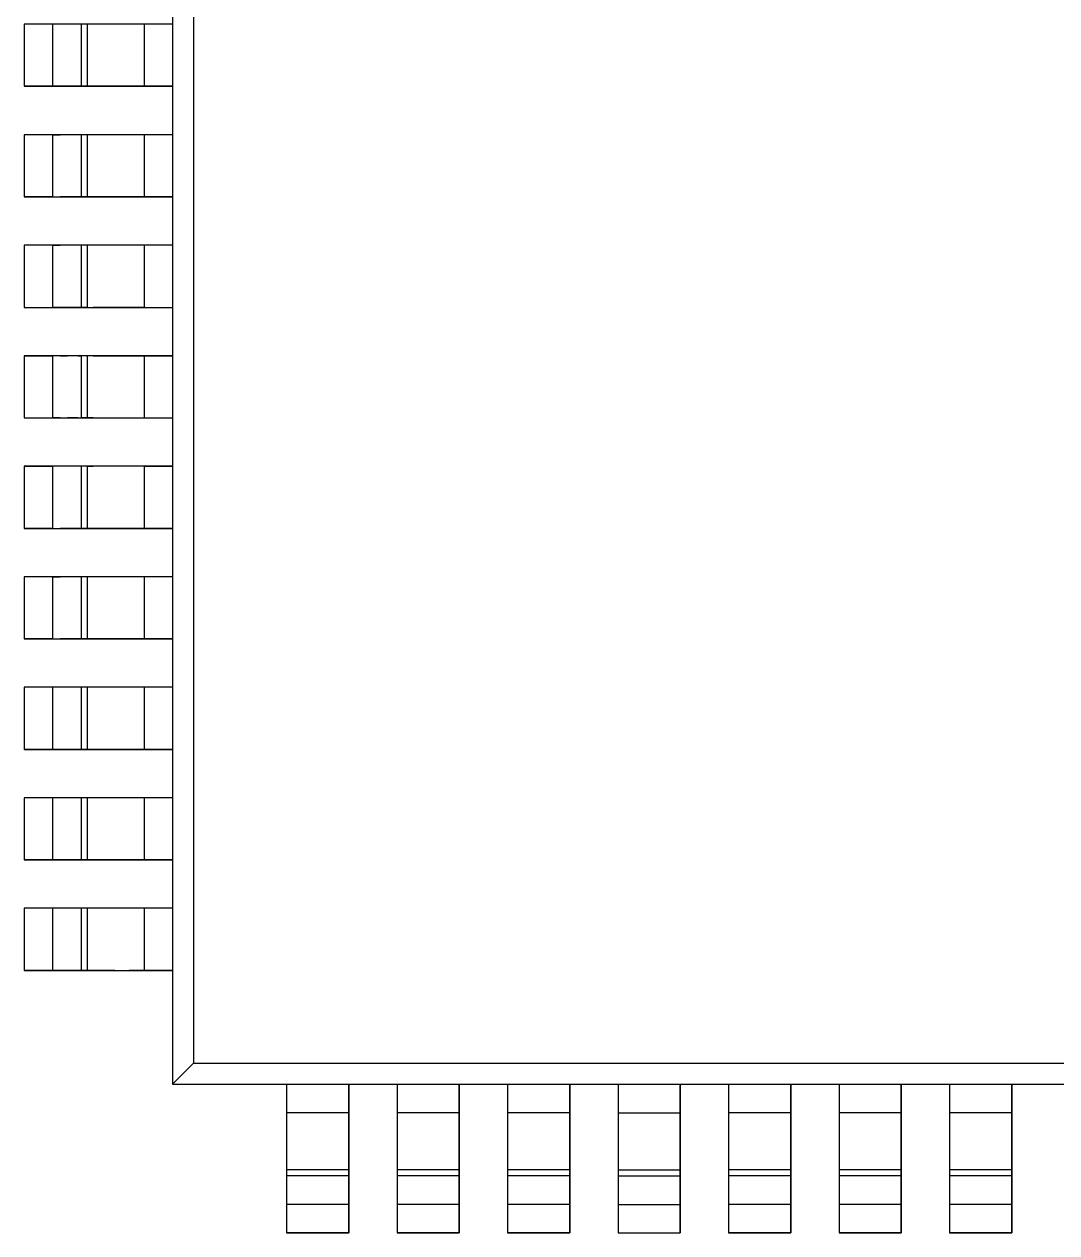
# Model space of a CAD drawing. Header units: inches. Extents: x 0 to 841, y -594 to 0.
# Drawn here: x 409.4 to 424.35, y -292.1 to -274.6 of the extents above; entities that cross this region are included whole.
import ezdxf

# ---------------------------------------------------------------- set-up
doc = ezdxf.new("R2010")
doc.units = ezdxf.units.IN
doc.header["$MEASUREMENT"] = 0

msp = doc.modelspace()

# ---------------------------------------------------------------- linework, layer by layer
at = {"color": 7, "true_color": 0xffffff}
for p, q in [((411.546, -269.754), (411.546, -289.954)), ((411.85, -270.058), (411.85, -289.65)), ((409.396, -274.604), (409.396, -275.504)), ((409.808, -274.604), (409.396, -274.604)), ((409.396, -274.604), (409.396, -275.504)), ((409.918, -274.604), (409.808, -274.604)), ((409.808, -274.604), (409.808, -275.504)), ((410.022, -274.604), (409.918, -274.604)), ((410.11, -274.604), (410.022, -274.604)), ((410.178, -274.604), (410.11, -274.604)), ((410.22, -274.604), (410.178, -274.604)), ((410.31, -274.604), (410.22, -274.604)), ((410.22, -274.604), (410.22, -275.504)), ((410.396, -274.604), (410.31, -274.604)), ((410.31, -274.604), (410.31, -275.504)), ((410.53, -274.604), (410.396, -274.604)), ((410.708, -274.604), (410.53, -274.604)), ((410.914, -274.604), (410.708, -274.604)), ((411.134, -274.604), (410.914, -274.604)), ((411.546, -274.604), (411.134, -274.604)), ((411.134, -274.604), (411.134, -275.504)), ((409.396, -275.504), (411.546, -275.504)), ((409.808, -275.504), (409.396, -275.504)), ((409.918, -275.504), (409.808, -275.504)), ((410.022, -275.504), (409.918, -275.504)), ((410.11, -275.504), (410.022, -275.504)), ((410.178, -275.504), (410.11, -275.504)), ((410.22, -275.504), (410.178, -275.504)), ((410.31, -275.504), (410.22, -275.504)), ((410.396, -275.504), (410.31, -275.504)), ((410.53, -275.504), (410.396, -275.504)), ((410.708, -275.504), (410.53, -275.504)), ((410.914, -275.504), (410.708, -275.504)), ((411.134, -275.504), (410.914, -275.504)), ((411.546, -275.504), (411.134, -275.504)), ((411.546, -275.504), (411.546, -276.204)), ((411.546, -276.204), (409.396, -276.204)), ((409.396, -276.204), (409.396, -277.104)), ((409.808, -276.204), (409.396, -276.204)), ((409.396, -276.204), (409.396, -277.104)), ((409.808, -276.204), (409.918, -276.204)), ((409.808, -276.204), (409.808, -277.104)), ((410.022, -276.204), (409.918, -276.204)), ((410.11, -276.204), (410.022, -276.204)), ((410.178, -276.204), (410.11, -276.204)), ((410.22, -276.204), (410.178, -276.204)), ((410.31, -276.204), (410.22, -276.204)), ((410.22, -276.204), (410.22, -277.104)), ((410.396, -276.204), (410.31, -276.204)), ((410.31, -276.204), (410.31, -277.104)), ((410.53, -276.204), (410.396, -276.204)), ((410.708, -276.204), (410.53, -276.204)), ((410.914, -276.204), (410.708, -276.204)), ((411.134, -276.204), (410.914, -276.204)), ((411.546, -276.204), (411.134, -276.204)), ((411.134, -276.204), (411.134, -277.104)), ((409.396, -277.104), (411.546, -277.104)), ((409.808, -277.104), (409.396, -277.104)), ((409.808, -277.104), (409.918, -277.104)), ((410.022, -277.104), (409.918, -277.104)), ((410.11, -277.104), (410.022, -277.104)), ((410.178, -277.104), (410.11, -277.104)), ((410.22, -277.104), (410.178, -277.104)), ((410.31, -277.104), (410.22, -277.104)), ((410.396, -277.104), (410.31, -277.104)), ((410.53, -277.104), (410.396, -277.104)), ((410.708, -277.104), (410.53, -277.104)), ((410.914, -277.104), (410.708, -277.104)), ((411.134, -277.104), (410.914, -277.104)), ((411.546, -277.104), (411.134, -277.104)), ((411.546, -277.104), (411.546, -277.804)), ((411.546, -277.804), (409.396, -277.804)), ((409.396, -277.804), (409.396, -278.704)), ((409.808, -277.804), (409.396, -277.804)), ((409.396, -277.804), (409.396, -278.704)), ((409.808, -277.804), (409.918, -277.804)), ((409.808, -277.804), (409.808, -278.704)), ((410.022, -277.804), (409.918, -277.804)), ((410.11, -277.804), (410.022, -277.804)), ((410.178, -277.804), (410.11, -277.804)), ((410.22, -277.804), (410.178, -277.804)), ((410.31, -277.804), (410.22, -277.804)), ((410.22, -277.804), (410.22, -278.704)), ((410.396, -277.804), (410.31, -277.804)), ((410.31, -277.804), (410.31, -278.704)), ((410.53, -277.804), (410.396, -277.804)), ((410.708, -277.804), (410.53, -277.804)), ((410.914, -277.804), (410.708, -277.804)), ((411.134, -277.804), (410.914, -277.804)), ((411.546, -277.804), (411.134, -277.804)), ((411.134, -277.804), (411.134, -278.704)), ((409.396, -278.704), (411.546, -278.704)), ((409.396, -278.704), (409.808, -278.704)), ((409.918, -278.704), (409.808, -278.704)), ((410.022, -278.704), (409.918, -278.704)), ((410.11, -278.704), (410.022, -278.704)), ((410.178, -278.704), (410.11, -278.704)), ((410.22, -278.704), (410.178, -278.704)), ((410.31, -278.704), (410.22, -278.704)), ((410.31, -278.704), (410.396, -278.704)), ((410.53, -278.704), (410.396, -278.704)), ((410.708, -278.704), (410.53, -278.704)), ((410.914, -278.704), (410.708, -278.704)), ((411.134, -278.704), (410.914, -278.704)), ((411.134, -278.704), (411.546, -278.704)), ((411.546, -278.704), (411.546, -279.404)), ((411.546, -279.404), (409.396, -279.404)), ((409.396, -279.404), (409.396, -280.304)), ((409.396, -279.404), (409.808, -279.404)), ((409.396, -279.404), (409.396, -280.304)), ((409.918, -279.404), (409.808, -279.404)), ((409.808, -279.404), (409.808, -280.304)), ((409.918, -279.404), (410.022, -279.404)), ((410.11, -279.404), (410.022, -279.404)), ((410.178, -279.404), (410.11, -279.404)), ((410.178, -279.404), (410.22, -279.404)), ((410.31, -279.404), (410.22, -279.404)), ((410.22, -279.404), (410.22, -280.304)), ((410.396, -279.404), (410.31, -279.404)), ((410.31, -279.404), (410.31, -280.304)), ((410.396, -279.404), (410.53, -279.404)), ((410.53, -279.404), (410.708, -279.404)), ((410.708, -279.404), (410.914, -279.404)), ((410.914, -279.404), (411.134, -279.404)), ((411.134, -279.404), (411.546, -279.404)), ((411.134, -279.404), (411.134, -280.304)), ((409.396, -280.304), (411.546, -280.304)), ((409.396, -280.304), (409.808, -280.304)), ((409.918, -280.304), (409.808, -280.304)), ((409.918, -280.304), (410.022, -280.304)), ((410.11, -280.304), (410.022, -280.304)), ((410.178, -280.304), (410.11, -280.304)), ((410.178, -280.304), (410.22, -280.304)), ((410.31, -280.304), (410.22, -280.304)), ((410.396, -280.304), (410.31, -280.304)), ((410.396, -280.304), (410.53, -280.304)), ((410.53, -280.304), (410.708, -280.304)), ((410.708, -280.304), (410.914, -280.304)), ((410.914, -280.304), (411.134, -280.304)), ((411.134, -280.304), (411.546, -280.304)), ((411.546, -280.304), (411.546, -281.004)), ((411.546, -281.004), (409.396, -281.004)), ((409.396, -281.004), (409.396, -281.904)), ((409.396, -281.004), (409.808, -281.004)), ((409.396, -281.004), (409.396, -281.904)), ((409.918, -281.004), (409.808, -281.004)), ((409.808, -281.004), (409.808, -281.904)), ((410.022, -281.004), (409.918, -281.004)), ((410.11, -281.004), (410.022, -281.004)), ((410.178, -281.004), (410.11, -281.004)), ((410.22, -281.004), (410.178, -281.004)), ((410.31, -281.004), (410.22, -281.004)), ((410.22, -281.004), (410.22, -281.904)), ((410.31, -281.004), (410.396, -281.004)), ((410.31, -281.004), (410.31, -281.904)), ((410.53, -281.004), (410.396, -281.004)), ((410.708, -281.004), (410.53, -281.004)), ((410.914, -281.004), (410.708, -281.004)), ((411.134, -281.004), (410.914, -281.004)), ((411.134, -281.004), (411.546, -281.004)), ((411.134, -281.004), (411.134, -281.904)), ((409.396, -281.904), (411.546, -281.904)), ((409.808, -281.904), (409.396, -281.904)), ((409.808, -281.904), (409.918, -281.904)), ((410.022, -281.904), (409.918, -281.904)), ((410.11, -281.904), (410.022, -281.904)), ((410.178, -281.904), (410.11, -281.904)), ((410.22, -281.904), (410.178, -281.904)), ((410.31, -281.904), (410.22, -281.904)), ((410.396, -281.904), (410.31, -281.904)), ((410.53, -281.904), (410.396, -281.904)), ((410.708, -281.904), (410.53, -281.904)), ((410.914, -281.904), (410.708, -281.904)), ((411.134, -281.904), (410.914, -281.904)), ((411.546, -281.904), (411.134, -281.904)), ((411.546, -281.904), (411.546, -282.604)), ((411.546, -282.604), (409.396, -282.604)), ((409.396, -282.604), (409.396, -283.504)), ((409.808, -282.604), (409.396, -282.604)), ((409.396, -282.604), (409.396, -283.504)), ((409.808, -282.604), (409.918, -282.604)), ((409.808, -282.604), (409.808, -283.504)), ((410.022, -282.604), (409.918, -282.604)), ((410.11, -282.604), (410.022, -282.604)), ((410.178, -282.604), (410.11, -282.604)), ((410.22, -282.604), (410.178, -282.604)), ((410.31, -282.604), (410.22, -282.604)), ((410.22, -282.604), (410.22, -283.504)), ((410.396, -282.604), (410.31, -282.604)), ((410.31, -282.604), (410.31, -283.504)), ((410.53, -282.604), (410.396, -282.604)), ((410.708, -282.604), (410.53, -282.604)), ((410.914, -282.604), (410.708, -282.604)), ((411.134, -282.604), (410.914, -282.604)), ((411.546, -282.604), (411.134, -282.604)), ((411.134, -282.604), (411.134, -283.504)), ((409.396, -283.504), (411.546, -283.504)), ((409.808, -283.504), (409.396, -283.504)), ((409.808, -283.504), (409.918, -283.504)), ((410.022, -283.504), (409.918, -283.504)), ((410.11, -283.504), (410.022, -283.504)), ((410.178, -283.504), (410.11, -283.504)), ((410.22, -283.504), (410.178, -283.504)), ((410.31, -283.504), (410.22, -283.504)), ((410.396, -283.504), (410.31, -283.504)), ((410.53, -283.504), (410.396, -283.504)), ((410.708, -283.504), (410.53, -283.504)), ((410.914, -283.504), (410.708, -283.504)), ((411.134, -283.504), (410.914, -283.504)), ((411.546, -283.504), (411.134, -283.504)), ((411.546, -283.504), (411.546, -284.204)), ((411.546, -284.204), (409.396, -284.204)), ((409.396, -284.204), (409.396, -285.104)), ((409.808, -284.204), (409.396, -284.204)), ((409.396, -284.204), (409.396, -285.104)), ((409.918, -284.204), (409.808, -284.204)), ((409.808, -284.204), (409.808, -285.104)), ((410.022, -284.204), (409.918, -284.204)), ((410.11, -284.204), (410.022, -284.204)), ((410.178, -284.204), (410.11, -284.204)), ((410.22, -284.204), (410.178, -284.204)), ((410.31, -284.204), (410.22, -284.204)), ((410.22, -284.204), (410.22, -285.104)), ((410.396, -284.204), (410.31, -284.204)), ((410.31, -284.204), (410.31, -285.104)), ((410.53, -284.204), (410.396, -284.204)), ((410.708, -284.204), (410.53, -284.204)), ((410.914, -284.204), (410.708, -284.204)), ((411.134, -284.204), (410.914, -284.204)), ((411.546, -284.204), (411.134, -284.204)), ((411.134, -284.204), (411.134, -285.104)), ((409.396, -285.104), (411.546, -285.104)), ((409.808, -285.104), (409.396, -285.104)), ((409.918, -285.104), (409.808, -285.104)), ((410.022, -285.104), (409.918, -285.104)), ((410.11, -285.104), (410.022, -285.104)), ((410.178, -285.104), (410.11, -285.104)), ((410.22, -285.104), (410.178, -285.104)), ((410.31, -285.104), (410.22, -285.104)), ((410.396, -285.104), (410.31, -285.104)), ((410.53, -285.104), (410.396, -285.104)), ((410.708, -285.104), (410.53, -285.104)), ((410.914, -285.104), (410.708, -285.104)), ((411.134, -285.104), (410.914, -285.104)), ((411.546, -285.104), (411.134, -285.104)), ((411.546, -285.104), (411.546, -285.804)), ((411.546, -285.804), (409.396, -285.804)), ((409.396, -285.804), (409.396, -286.704)), ((409.808, -285.804), (409.396, -285.804)), ((409.396, -285.804), (409.396, -286.704)), ((409.918, -285.804), (409.808, -285.804)), ((409.808, -285.804), (409.808, -286.704)), ((410.022, -285.804), (409.918, -285.804)), ((410.11, -285.804), (410.022, -285.804)), ((410.178, -285.804), (410.11, -285.804)), ((410.22, -285.804), (410.178, -285.804)), ((410.31, -285.804), (410.22, -285.804)), ((410.22, -285.804), (410.22, -286.704)), ((410.396, -285.804), (410.31, -285.804)), ((410.31, -285.804), (410.31, -286.704)), ((410.53, -285.804), (410.396, -285.804)), ((410.708, -285.804), (410.53, -285.804)), ((410.914, -285.804), (410.708, -285.804)), ((411.134, -285.804), (410.914, -285.804)), ((411.546, -285.804), (411.134, -285.804)), ((411.134, -285.804), (411.134, -286.704)), ((409.396, -286.704), (411.546, -286.704)), ((409.808, -286.704), (409.396, -286.704)), ((409.918, -286.704), (409.808, -286.704)), ((410.022, -286.704), (409.918, -286.704)), ((410.11, -286.704), (410.022, -286.704)), ((410.178, -286.704), (410.11, -286.704)), ((410.22, -286.704), (410.178, -286.704)), ((410.31, -286.704), (410.22, -286.704)), ((410.396, -286.704), (410.31, -286.704)), ((410.53, -286.704), (410.396, -286.704)), ((410.708, -286.704), (410.53, -286.704)), ((410.914, -286.704), (410.708, -286.704)), ((411.134, -286.704), (410.914, -286.704)), ((411.546, -286.704), (411.134, -286.704)), ((411.546, -286.704), (411.546, -287.404)), ((411.546, -287.404), (409.396, -287.404)), ((409.396, -287.404), (409.396, -288.304)), ((409.808, -287.404), (409.396, -287.404)), ((409.396, -287.404), (409.396, -288.304)), ((409.918, -287.404), (409.808, -287.404)), ((409.808, -287.404), (409.808, -288.304)), ((410.022, -287.404), (409.918, -287.404)), ((410.11, -287.404), (410.022, -287.404)), ((410.178, -287.404), (410.11, -287.404)), ((410.22, -287.404), (410.178, -287.404)), ((410.31, -287.404), (410.22, -287.404)), ((410.22, -287.404), (410.22, -288.304)), ((410.396, -287.404), (410.31, -287.404)), ((410.31, -287.404), (410.31, -288.304)), ((410.53, -287.404), (410.396, -287.404)), ((410.708, -287.404), (410.53, -287.404)), ((410.914, -287.404), (410.708, -287.404)), ((411.134, -287.404), (410.914, -287.404)), ((411.546, -287.404), (411.134, -287.404)), ((411.134, -287.404), (411.134, -288.304)), ((409.396, -288.304), (411.546, -288.304)), ((409.808, -288.304), (409.396, -288.304)), ((409.918, -288.304), (409.808, -288.304)), ((410.022, -288.304), (409.918, -288.304)), ((410.11, -288.304), (410.022, -288.304)), ((410.178, -288.304), (410.11, -288.304)), ((410.22, -288.304), (410.178, -288.304)), ((410.31, -288.304), (410.22, -288.304)), ((410.396, -288.304), (410.31, -288.304)), ((410.53, -288.304), (410.396, -288.304)), ((410.708, -288.304), (410.53, -288.304)), ((410.708, -288.304), (410.914, -288.304)), ((411.134, -288.304), (410.914, -288.304)), ((411.546, -288.304), (411.134, -288.304)), ((411.546, -288.304), (411.546, -289.954)), ((411.85, -289.65), (411.546, -289.954)), ((411.85, -289.65), (431.442, -289.65)), ((411.546, -289.954), (413.196, -289.954)), ((411.546, -289.954), (431.746, -289.954)), ((413.196, -289.954), (413.196, -292.104)), ((413.196, -289.954), (413.196, -290.366)), ((414.096, -292.104), (414.096, -289.954)), ((414.096, -289.954), (414.796, -289.954)), ((414.096, -289.954), (414.096, -290.366)), ((414.796, -289.954), (414.796, -292.104)), ((414.796, -289.954), (414.796, -290.366)), ((415.696, -292.104), (415.696, -289.954)), ((415.696, -289.954), (416.396, -289.954)), ((415.696, -289.954), (415.696, -290.366)), ((416.396, -289.954), (416.396, -292.104)), ((416.396, -289.954), (416.396, -290.366)), ((417.296, -292.104), (417.296, -289.954)), ((417.296, -289.954), (417.996, -289.954)), ((417.296, -289.954), (417.296, -290.366)), ((417.996, -289.954), (417.996, -292.104)), ((417.996, -289.954), (417.996, -290.366)), ((418.896, -292.104), (418.896, -289.954)), ((418.896, -289.954), (419.596, -289.954)), ((418.896, -289.954), (418.896, -290.366)), ((419.596, -289.954), (419.596, -292.104)), ((419.596, -289.954), (419.596, -290.366)), ((420.496, -292.104), (420.496, -289.954)), ((420.496, -289.954), (421.196, -289.954)), ((420.496, -289.954), (420.496, -290.366)), ((421.196, -289.954), (421.196, -292.104)), ((421.196, -289.954), (421.196, -290.366)), ((422.096, -292.104), (422.096, -289.954)), ((422.096, -289.954), (422.796, -289.954)), ((422.096, -289.954), (422.096, -290.366)), ((422.796, -289.954), (422.796, -292.104)), ((422.796, -289.954), (422.796, -290.366)), ((423.696, -292.104), (423.696, -289.954)), ((423.696, -289.954), (424.396, -289.954)), ((423.696, -289.954), (423.696, -290.366)), ((413.196, -290.366), (413.196, -290.588)), ((414.096, -290.366), (413.196, -290.366)), ((414.096, -290.366), (414.096, -290.588)), ((414.796, -290.366), (414.796, -290.588)), ((415.696, -290.366), (414.796, -290.366)), ((415.696, -290.366), (415.696, -290.588)), ((416.396, -290.366), (416.396, -290.588)), ((417.296, -290.366), (416.396, -290.366)), ((417.296, -290.366), (417.296, -290.588)), ((417.996, -290.366), (417.996, -290.588)), ((417.996, -290.366), (418.896, -290.366)), ((418.896, -290.366), (418.896, -290.588)), ((419.596, -290.366), (419.596, -290.588)), ((420.496, -290.366), (419.596, -290.366)), ((420.496, -290.366), (420.496, -290.588)), ((421.196, -290.366), (421.196, -290.588)), ((422.096, -290.366), (421.196, -290.366)), ((422.096, -290.366), (422.096, -290.588)), ((422.796, -290.366), (422.796, -290.588)), ((423.696, -290.366), (422.796, -290.366)), ((423.696, -290.366), (423.696, -290.588)), ((413.196, -290.588), (413.196, -290.792)), ((414.096, -290.588), (414.096, -290.792)), ((414.796, -290.588), (414.796, -290.792)), ((415.696, -290.588), (415.696, -290.792)), ((416.396, -290.588), (416.396, -290.792)), ((417.296, -290.588), (417.296, -290.792)), ((417.996, -290.588), (417.996, -290.792)), ((418.896, -290.588), (418.896, -290.792)), ((419.596, -290.588), (419.596, -290.792)), ((420.496, -290.588), (420.496, -290.792)), ((421.196, -290.588), (421.196, -290.792)), ((422.096, -290.588), (422.096, -290.792)), ((422.796, -290.588), (422.796, -290.792)), ((423.696, -290.588), (423.696, -290.792)), ((413.196, -290.792), (413.196, -290.97)), ((414.096, -290.792), (414.096, -290.97)), ((414.796, -290.792), (414.796, -290.97)), ((415.696, -290.792), (415.696, -290.97)), ((416.396, -290.792), (416.396, -290.97)), ((417.296, -290.792), (417.296, -290.97)), ((417.996, -290.792), (417.996, -290.97)), ((418.896, -290.792), (418.896, -290.97)), ((419.596, -290.792), (419.596, -290.97)), ((420.496, -290.792), (420.496, -290.97)), ((421.196, -290.792), (421.196, -290.97)), ((422.096, -290.792), (422.096, -290.97)), ((422.796, -290.792), (422.796, -290.97)), ((423.696, -290.792), (423.696, -290.97)), ((413.196, -290.97), (413.196, -291.106)), ((414.096, -290.97), (414.096, -291.106)), ((414.796, -290.97), (414.796, -291.106)), ((415.696, -290.97), (415.696, -291.106)), ((416.396, -290.97), (416.396, -291.106)), ((417.296, -290.97), (417.296, -291.106)), ((417.996, -290.97), (417.996, -291.106)), ((418.896, -290.97), (418.896, -291.106)), ((419.596, -290.97), (419.596, -291.106)), ((420.496, -290.97), (420.496, -291.106)), ((421.196, -290.97), (421.196, -291.106)), ((422.096, -290.97), (422.096, -291.106)), ((422.796, -290.97), (422.796, -291.106)), ((423.696, -290.97), (423.696, -291.106)), ((413.196, -291.106), (413.196, -291.19)), ((413.196, -291.19), (413.196, -291.28)), ((414.096, -291.19), (413.196, -291.19)), ((414.096, -291.106), (414.096, -291.19)), ((414.096, -291.19), (414.096, -291.28)), ((414.796, -291.106), (414.796, -291.19)), ((414.796, -291.19), (414.796, -291.28)), ((415.696, -291.19), (414.796, -291.19)), ((415.696, -291.106), (415.696, -291.19)), ((415.696, -291.19), (415.696, -291.28)), ((416.396, -291.106), (416.396, -291.19)), ((416.396, -291.19), (416.396, -291.28)), ((417.296, -291.19), (416.396, -291.19)), ((417.296, -291.106), (417.296, -291.19)), ((417.296, -291.19), (417.296, -291.28)), ((417.996, -291.106), (417.996, -291.19)), ((417.996, -291.19), (417.996, -291.28)), ((417.996, -291.19), (418.896, -291.19)), ((418.896, -291.106), (418.896, -291.19)), ((418.896, -291.19), (418.896, -291.28)), ((419.596, -291.106), (419.596, -291.19)), ((419.596, -291.19), (419.596, -291.28)), ((420.496, -291.19), (419.596, -291.19)), ((420.496, -291.106), (420.496, -291.19)), ((420.496, -291.19), (420.496, -291.28)), ((421.196, -291.106), (421.196, -291.19)), ((421.196, -291.19), (421.196, -291.28)), ((422.096, -291.19), (421.196, -291.19)), ((422.096, -291.106), (422.096, -291.19)), ((422.096, -291.19), (422.096, -291.28)), ((422.796, -291.106), (422.796, -291.19)), ((422.796, -291.19), (422.796, -291.28)), ((423.696, -291.19), (422.796, -291.19)), ((423.696, -291.106), (423.696, -291.19)), ((423.696, -291.19), (423.696, -291.28)), ((413.196, -291.28), (413.196, -291.322)), ((414.096, -291.28), (413.196, -291.28)), ((413.196, -291.322), (413.196, -291.39)), ((414.096, -291.28), (414.096, -291.322)), ((414.096, -291.322), (414.096, -291.39)), ((414.796, -291.28), (414.796, -291.322)), ((415.696, -291.28), (414.796, -291.28)), ((414.796, -291.322), (414.796, -291.39)), ((415.696, -291.28), (415.696, -291.322)), ((415.696, -291.322), (415.696, -291.39)), ((416.396, -291.28), (416.396, -291.322)), ((417.296, -291.28), (416.396, -291.28)), ((416.396, -291.322), (416.396, -291.39)), ((417.296, -291.28), (417.296, -291.322)), ((417.296, -291.322), (417.296, -291.39)), ((417.996, -291.28), (417.996, -291.322)), ((417.996, -291.28), (418.896, -291.28)), ((417.996, -291.322), (417.996, -291.39)), ((418.896, -291.28), (418.896, -291.322)), ((418.896, -291.322), (418.896, -291.39)), ((419.596, -291.28), (419.596, -291.322)), ((420.496, -291.28), (419.596, -291.28)), ((419.596, -291.322), (419.596, -291.39)), ((420.496, -291.28), (420.496, -291.322)), ((420.496, -291.322), (420.496, -291.39)), ((421.196, -291.28), (421.196, -291.322)), ((422.096, -291.28), (421.196, -291.28)), ((421.196, -291.322), (421.196, -291.39)), ((422.096, -291.28), (422.096, -291.322)), ((422.096, -291.322), (422.096, -291.39)), ((422.796, -291.28), (422.796, -291.322)), ((423.696, -291.28), (422.796, -291.28)), ((422.796, -291.322), (422.796, -291.39)), ((423.696, -291.28), (423.696, -291.322)), ((423.696, -291.322), (423.696, -291.39)), ((413.196, -291.39), (413.196, -291.478)), ((413.196, -291.478), (413.196, -291.582)), ((414.096, -291.39), (414.096, -291.478)), ((414.096, -291.478), (414.096, -291.582)), ((414.796, -291.39), (414.796, -291.478)), ((414.796, -291.478), (414.796, -291.582)), ((415.696, -291.39), (415.696, -291.478)), ((415.696, -291.478), (415.696, -291.582)), ((416.396, -291.39), (416.396, -291.478)), ((416.396, -291.478), (416.396, -291.582)), ((417.296, -291.39), (417.296, -291.478)), ((417.296, -291.478), (417.296, -291.582)), ((417.996, -291.39), (417.996, -291.478)), ((417.996, -291.478), (417.996, -291.582)), ((418.896, -291.39), (418.896, -291.478)), ((418.896, -291.478), (418.896, -291.582)), ((419.596, -291.39), (419.596, -291.478)), ((419.596, -291.478), (419.596, -291.582)), ((420.496, -291.39), (420.496, -291.478)), ((420.496, -291.478), (420.496, -291.582)), ((421.196, -291.39), (421.196, -291.478)), ((421.196, -291.478), (421.196, -291.582)), ((422.096, -291.39), (422.096, -291.478)), ((422.096, -291.478), (422.096, -291.582)), ((422.796, -291.39), (422.796, -291.478)), ((422.796, -291.478), (422.796, -291.582)), ((423.696, -291.39), (423.696, -291.478)), ((423.696, -291.478), (423.696, -291.582)), ((413.196, -291.582), (413.196, -291.692)), ((413.196, -291.692), (413.196, -292.104)), ((414.096, -291.692), (413.196, -291.692)), ((414.096, -291.582), (414.096, -291.692)), ((414.096, -291.692), (414.096, -292.104)), ((414.796, -291.582), (414.796, -291.692)), ((414.796, -291.692), (414.796, -292.104)), ((415.696, -291.692), (414.796, -291.692)), ((415.696, -291.582), (415.696, -291.692)), ((415.696, -291.692), (415.696, -292.104)), ((416.396, -291.582), (416.396, -291.692)), ((416.396, -291.692), (416.396, -292.104)), ((417.296, -291.692), (416.396, -291.692)), ((417.296, -291.582), (417.296, -291.692)), ((417.296, -291.692), (417.296, -292.104)), ((417.996, -291.582), (417.996, -291.692)), ((417.996, -291.692), (417.996, -292.104)), ((417.996, -291.692), (418.896, -291.692)), ((418.896, -291.582), (418.896, -291.692)), ((418.896, -291.692), (418.896, -292.104)), ((419.596, -291.582), (419.596, -291.692)), ((419.596, -291.692), (419.596, -292.104)), ((420.496, -291.692), (419.596, -291.692)), ((420.496, -291.582), (420.496, -291.692)), ((420.496, -291.692), (420.496, -292.104)), ((421.196, -291.582), (421.196, -291.692)), ((421.196, -291.692), (421.196, -292.104)), ((422.096, -291.692), (421.196, -291.692)), ((422.096, -291.582), (422.096, -291.692)), ((422.096, -291.692), (422.096, -292.104)), ((422.796, -291.582), (422.796, -291.692)), ((422.796, -291.692), (422.796, -292.104)), ((423.696, -291.692), (422.796, -291.692)), ((423.696, -291.582), (423.696, -291.692)), ((423.696, -291.692), (423.696, -292.104)), ((413.196, -292.104), (414.096, -292.104)), ((414.096, -292.104), (413.196, -292.104)), ((414.796, -292.104), (415.696, -292.104)), ((415.696, -292.104), (414.796, -292.104)), ((416.396, -292.104), (417.296, -292.104)), ((417.296, -292.104), (416.396, -292.104)), ((417.996, -292.104), (418.896, -292.104)), ((417.996, -292.104), (418.896, -292.104)), ((419.596, -292.104), (420.496, -292.104)), ((420.496, -292.104), (419.596, -292.104)), ((421.196, -292.104), (422.096, -292.104)), ((422.096, -292.104), (421.196, -292.104)), ((422.796, -292.104), (423.696, -292.104)), ((423.696, -292.104), (422.796, -292.104))]:
    msp.add_line(p, q, dxfattribs=at)
at = {"color": 18, "true_color": 0x000000}
for p, q in [((411.546, -269.754), (411.546, -289.954)), ((411.85, -270.058), (411.85, -289.65)), ((409.396, -274.604), (409.396, -275.504)), ((409.808, -274.604), (409.396, -274.604)), ((409.396, -274.604), (409.396, -275.504)), ((409.918, -274.604), (409.808, -274.604)), ((409.808, -274.604), (409.808, -275.504)), ((410.022, -274.604), (409.918, -274.604)), ((410.11, -274.604), (410.022, -274.604)), ((410.178, -274.604), (410.11, -274.604)), ((410.22, -274.604), (410.178, -274.604)), ((410.31, -274.604), (410.22, -274.604)), ((410.22, -274.604), (410.22, -275.504)), ((410.396, -274.604), (410.31, -274.604)), ((410.31, -274.604), (410.31, -275.504)), ((410.53, -274.604), (410.396, -274.604)), ((410.708, -274.604), (410.53, -274.604)), ((410.914, -274.604), (410.708, -274.604)), ((411.134, -274.604), (410.914, -274.604)), ((411.546, -274.604), (411.134, -274.604)), ((411.134, -274.604), (411.134, -275.504)), ((409.396, -275.504), (411.546, -275.504)), ((409.808, -275.504), (409.396, -275.504)), ((409.918, -275.504), (409.808, -275.504)), ((410.022, -275.504), (409.918, -275.504)), ((410.11, -275.504), (410.022, -275.504)), ((410.178, -275.504), (410.11, -275.504)), ((410.22, -275.504), (410.178, -275.504)), ((410.31, -275.504), (410.22, -275.504)), ((410.396, -275.504), (410.31, -275.504)), ((410.53, -275.504), (410.396, -275.504)), ((410.708, -275.504), (410.53, -275.504)), ((410.914, -275.504), (410.708, -275.504)), ((411.134, -275.504), (410.914, -275.504)), ((411.546, -275.504), (411.134, -275.504)), ((411.546, -275.504), (411.546, -276.204)), ((411.546, -276.204), (409.396, -276.204)), ((409.396, -276.204), (409.396, -277.104)), ((409.808, -276.204), (409.396, -276.204)), ((409.396, -276.204), (409.396, -277.104)), ((409.808, -276.204), (409.918, -276.204)), ((409.808, -276.204), (409.808, -277.104)), ((410.022, -276.204), (409.918, -276.204)), ((410.11, -276.204), (410.022, -276.204)), ((410.178, -276.204), (410.11, -276.204)), ((410.22, -276.204), (410.178, -276.204)), ((410.31, -276.204), (410.22, -276.204)), ((410.22, -276.204), (410.22, -277.104)), ((410.396, -276.204), (410.31, -276.204)), ((410.31, -276.204), (410.31, -277.104)), ((410.53, -276.204), (410.396, -276.204)), ((410.708, -276.204), (410.53, -276.204)), ((410.914, -276.204), (410.708, -276.204)), ((411.134, -276.204), (410.914, -276.204)), ((411.546, -276.204), (411.134, -276.204)), ((411.134, -276.204), (411.134, -277.104)), ((409.396, -277.104), (411.546, -277.104)), ((409.808, -277.104), (409.396, -277.104)), ((409.808, -277.104), (409.918, -277.104)), ((410.022, -277.104), (409.918, -277.104)), ((410.11, -277.104), (410.022, -277.104)), ((410.178, -277.104), (410.11, -277.104)), ((410.22, -277.104), (410.178, -277.104)), ((410.31, -277.104), (410.22, -277.104)), ((410.396, -277.104), (410.31, -277.104)), ((410.53, -277.104), (410.396, -277.104)), ((410.708, -277.104), (410.53, -277.104)), ((410.914, -277.104), (410.708, -277.104)), ((411.134, -277.104), (410.914, -277.104)), ((411.546, -277.104), (411.134, -277.104)), ((411.546, -277.104), (411.546, -277.804)), ((411.546, -277.804), (409.396, -277.804)), ((409.396, -277.804), (409.396, -278.704)), ((409.808, -277.804), (409.396, -277.804)), ((409.396, -277.804), (409.396, -278.704)), ((409.808, -277.804), (409.918, -277.804)), ((409.808, -277.804), (409.808, -278.704)), ((410.022, -277.804), (409.918, -277.804)), ((410.11, -277.804), (410.022, -277.804)), ((410.178, -277.804), (410.11, -277.804)), ((410.22, -277.804), (410.178, -277.804)), ((410.31, -277.804), (410.22, -277.804)), ((410.22, -277.804), (410.22, -278.704)), ((410.396, -277.804), (410.31, -277.804)), ((410.31, -277.804), (410.31, -278.704)), ((410.53, -277.804), (410.396, -277.804)), ((410.708, -277.804), (410.53, -277.804)), ((410.914, -277.804), (410.708, -277.804)), ((411.134, -277.804), (410.914, -277.804)), ((411.546, -277.804), (411.134, -277.804)), ((411.134, -277.804), (411.134, -278.704)), ((409.396, -278.704), (411.546, -278.704)), ((409.396, -278.704), (409.808, -278.704)), ((409.918, -278.704), (409.808, -278.704)), ((410.022, -278.704), (409.918, -278.704)), ((410.11, -278.704), (410.022, -278.704)), ((410.178, -278.704), (410.11, -278.704)), ((410.22, -278.704), (410.178, -278.704)), ((410.31, -278.704), (410.22, -278.704)), ((410.31, -278.704), (410.396, -278.704)), ((410.53, -278.704), (410.396, -278.704)), ((410.708, -278.704), (410.53, -278.704)), ((410.914, -278.704), (410.708, -278.704)), ((411.134, -278.704), (410.914, -278.704)), ((411.134, -278.704), (411.546, -278.704)), ((411.546, -278.704), (411.546, -279.404)), ((411.546, -279.404), (409.396, -279.404)), ((409.396, -279.404), (409.396, -280.304)), ((409.396, -279.404), (409.808, -279.404)), ((409.396, -279.404), (409.396, -280.304)), ((409.918, -279.404), (409.808, -279.404)), ((409.808, -279.404), (409.808, -280.304)), ((409.918, -279.404), (410.022, -279.404)), ((410.11, -279.404), (410.022, -279.404)), ((410.178, -279.404), (410.11, -279.404)), ((410.178, -279.404), (410.22, -279.404)), ((410.31, -279.404), (410.22, -279.404)), ((410.22, -279.404), (410.22, -280.304)), ((410.396, -279.404), (410.31, -279.404)), ((410.31, -279.404), (410.31, -280.304)), ((410.396, -279.404), (410.53, -279.404)), ((410.53, -279.404), (410.708, -279.404)), ((410.708, -279.404), (410.914, -279.404)), ((410.914, -279.404), (411.134, -279.404)), ((411.134, -279.404), (411.546, -279.404)), ((411.134, -279.404), (411.134, -280.304)), ((409.396, -280.304), (411.546, -280.304)), ((409.396, -280.304), (409.808, -280.304)), ((409.918, -280.304), (409.808, -280.304)), ((409.918, -280.304), (410.022, -280.304)), ((410.11, -280.304), (410.022, -280.304)), ((410.178, -280.304), (410.11, -280.304)), ((410.178, -280.304), (410.22, -280.304)), ((410.31, -280.304), (410.22, -280.304)), ((410.396, -280.304), (410.31, -280.304)), ((410.396, -280.304), (410.53, -280.304)), ((410.53, -280.304), (410.708, -280.304)), ((410.708, -280.304), (410.914, -280.304)), ((410.914, -280.304), (411.134, -280.304)), ((411.134, -280.304), (411.546, -280.304)), ((411.546, -280.304), (411.546, -281.004)), ((411.546, -281.004), (409.396, -281.004)), ((409.396, -281.004), (409.396, -281.904)), ((409.396, -281.004), (409.808, -281.004)), ((409.396, -281.004), (409.396, -281.904)), ((409.918, -281.004), (409.808, -281.004)), ((409.808, -281.004), (409.808, -281.904)), ((410.022, -281.004), (409.918, -281.004)), ((410.11, -281.004), (410.022, -281.004)), ((410.178, -281.004), (410.11, -281.004)), ((410.22, -281.004), (410.178, -281.004)), ((410.31, -281.004), (410.22, -281.004)), ((410.22, -281.004), (410.22, -281.904)), ((410.31, -281.004), (410.396, -281.004)), ((410.31, -281.004), (410.31, -281.904)), ((410.53, -281.004), (410.396, -281.004)), ((410.708, -281.004), (410.53, -281.004)), ((410.914, -281.004), (410.708, -281.004)), ((411.134, -281.004), (410.914, -281.004)), ((411.134, -281.004), (411.546, -281.004)), ((411.134, -281.004), (411.134, -281.904)), ((409.396, -281.904), (411.546, -281.904)), ((409.808, -281.904), (409.396, -281.904)), ((409.808, -281.904), (409.918, -281.904)), ((410.022, -281.904), (409.918, -281.904)), ((410.11, -281.904), (410.022, -281.904)), ((410.178, -281.904), (410.11, -281.904)), ((410.22, -281.904), (410.178, -281.904)), ((410.31, -281.904), (410.22, -281.904)), ((410.396, -281.904), (410.31, -281.904)), ((410.53, -281.904), (410.396, -281.904)), ((410.708, -281.904), (410.53, -281.904)), ((410.914, -281.904), (410.708, -281.904)), ((411.134, -281.904), (410.914, -281.904)), ((411.546, -281.904), (411.134, -281.904)), ((411.546, -281.904), (411.546, -282.604)), ((411.546, -282.604), (409.396, -282.604)), ((409.396, -282.604), (409.396, -283.504)), ((409.808, -282.604), (409.396, -282.604)), ((409.396, -282.604), (409.396, -283.504)), ((409.808, -282.604), (409.918, -282.604)), ((409.808, -282.604), (409.808, -283.504)), ((410.022, -282.604), (409.918, -282.604)), ((410.11, -282.604), (410.022, -282.604)), ((410.178, -282.604), (410.11, -282.604)), ((410.22, -282.604), (410.178, -282.604)), ((410.31, -282.604), (410.22, -282.604)), ((410.22, -282.604), (410.22, -283.504)), ((410.396, -282.604), (410.31, -282.604)), ((410.31, -282.604), (410.31, -283.504)), ((410.53, -282.604), (410.396, -282.604)), ((410.708, -282.604), (410.53, -282.604)), ((410.914, -282.604), (410.708, -282.604)), ((411.134, -282.604), (410.914, -282.604)), ((411.546, -282.604), (411.134, -282.604)), ((411.134, -282.604), (411.134, -283.504)), ((409.396, -283.504), (411.546, -283.504)), ((409.808, -283.504), (409.396, -283.504)), ((409.808, -283.504), (409.918, -283.504)), ((410.022, -283.504), (409.918, -283.504)), ((410.11, -283.504), (410.022, -283.504)), ((410.178, -283.504), (410.11, -283.504)), ((410.22, -283.504), (410.178, -283.504)), ((410.31, -283.504), (410.22, -283.504)), ((410.396, -283.504), (410.31, -283.504)), ((410.53, -283.504), (410.396, -283.504)), ((410.708, -283.504), (410.53, -283.504)), ((410.914, -283.504), (410.708, -283.504)), ((411.134, -283.504), (410.914, -283.504)), ((411.546, -283.504), (411.134, -283.504)), ((411.546, -283.504), (411.546, -284.204)), ((411.546, -284.204), (409.396, -284.204)), ((409.396, -284.204), (409.396, -285.104)), ((409.808, -284.204), (409.396, -284.204)), ((409.396, -284.204), (409.396, -285.104)), ((409.918, -284.204), (409.808, -284.204)), ((409.808, -284.204), (409.808, -285.104)), ((410.022, -284.204), (409.918, -284.204)), ((410.11, -284.204), (410.022, -284.204)), ((410.178, -284.204), (410.11, -284.204)), ((410.22, -284.204), (410.178, -284.204)), ((410.31, -284.204), (410.22, -284.204)), ((410.22, -284.204), (410.22, -285.104)), ((410.396, -284.204), (410.31, -284.204)), ((410.31, -284.204), (410.31, -285.104)), ((410.53, -284.204), (410.396, -284.204)), ((410.708, -284.204), (410.53, -284.204)), ((410.914, -284.204), (410.708, -284.204)), ((411.134, -284.204), (410.914, -284.204)), ((411.546, -284.204), (411.134, -284.204)), ((411.134, -284.204), (411.134, -285.104)), ((409.396, -285.104), (411.546, -285.104)), ((409.808, -285.104), (409.396, -285.104)), ((409.918, -285.104), (409.808, -285.104)), ((410.022, -285.104), (409.918, -285.104)), ((410.11, -285.104), (410.022, -285.104)), ((410.178, -285.104), (410.11, -285.104)), ((410.22, -285.104), (410.178, -285.104)), ((410.31, -285.104), (410.22, -285.104)), ((410.396, -285.104), (410.31, -285.104)), ((410.53, -285.104), (410.396, -285.104)), ((410.708, -285.104), (410.53, -285.104)), ((410.914, -285.104), (410.708, -285.104)), ((411.134, -285.104), (410.914, -285.104)), ((411.546, -285.104), (411.134, -285.104)), ((411.546, -285.104), (411.546, -285.804)), ((411.546, -285.804), (409.396, -285.804)), ((409.396, -285.804), (409.396, -286.704)), ((409.808, -285.804), (409.396, -285.804)), ((409.396, -285.804), (409.396, -286.704)), ((409.918, -285.804), (409.808, -285.804)), ((409.808, -285.804), (409.808, -286.704)), ((410.022, -285.804), (409.918, -285.804)), ((410.11, -285.804), (410.022, -285.804)), ((410.178, -285.804), (410.11, -285.804)), ((410.22, -285.804), (410.178, -285.804)), ((410.31, -285.804), (410.22, -285.804)), ((410.22, -285.804), (410.22, -286.704)), ((410.396, -285.804), (410.31, -285.804)), ((410.31, -285.804), (410.31, -286.704)), ((410.53, -285.804), (410.396, -285.804)), ((410.708, -285.804), (410.53, -285.804)), ((410.914, -285.804), (410.708, -285.804)), ((411.134, -285.804), (410.914, -285.804)), ((411.546, -285.804), (411.134, -285.804)), ((411.134, -285.804), (411.134, -286.704)), ((409.396, -286.704), (411.546, -286.704)), ((409.808, -286.704), (409.396, -286.704)), ((409.918, -286.704), (409.808, -286.704)), ((410.022, -286.704), (409.918, -286.704)), ((410.11, -286.704), (410.022, -286.704)), ((410.178, -286.704), (410.11, -286.704)), ((410.22, -286.704), (410.178, -286.704)), ((410.31, -286.704), (410.22, -286.704)), ((410.396, -286.704), (410.31, -286.704)), ((410.53, -286.704), (410.396, -286.704)), ((410.708, -286.704), (410.53, -286.704)), ((410.914, -286.704), (410.708, -286.704)), ((411.134, -286.704), (410.914, -286.704)), ((411.546, -286.704), (411.134, -286.704)), ((411.546, -286.704), (411.546, -287.404)), ((411.546, -287.404), (409.396, -287.404)), ((409.396, -287.404), (409.396, -288.304)), ((409.808, -287.404), (409.396, -287.404)), ((409.396, -287.404), (409.396, -288.304)), ((409.918, -287.404), (409.808, -287.404)), ((409.808, -287.404), (409.808, -288.304)), ((410.022, -287.404), (409.918, -287.404)), ((410.11, -287.404), (410.022, -287.404)), ((410.178, -287.404), (410.11, -287.404)), ((410.22, -287.404), (410.178, -287.404)), ((410.31, -287.404), (410.22, -287.404)), ((410.22, -287.404), (410.22, -288.304)), ((410.396, -287.404), (410.31, -287.404)), ((410.31, -287.404), (410.31, -288.304)), ((410.53, -287.404), (410.396, -287.404)), ((410.708, -287.404), (410.53, -287.404)), ((410.914, -287.404), (410.708, -287.404)), ((411.134, -287.404), (410.914, -287.404)), ((411.546, -287.404), (411.134, -287.404)), ((411.134, -287.404), (411.134, -288.304)), ((409.396, -288.304), (411.546, -288.304)), ((409.808, -288.304), (409.396, -288.304)), ((409.918, -288.304), (409.808, -288.304)), ((410.022, -288.304), (409.918, -288.304)), ((410.11, -288.304), (410.022, -288.304)), ((410.178, -288.304), (410.11, -288.304)), ((410.22, -288.304), (410.178, -288.304)), ((410.31, -288.304), (410.22, -288.304)), ((410.396, -288.304), (410.31, -288.304)), ((410.53, -288.304), (410.396, -288.304)), ((410.708, -288.304), (410.53, -288.304)), ((410.708, -288.304), (410.914, -288.304)), ((411.134, -288.304), (410.914, -288.304)), ((411.546, -288.304), (411.134, -288.304)), ((411.546, -288.304), (411.546, -289.954)), ((411.85, -289.65), (411.546, -289.954)), ((411.85, -289.65), (431.442, -289.65)), ((411.546, -289.954), (413.196, -289.954)), ((411.546, -289.954), (431.746, -289.954)), ((413.196, -289.954), (413.196, -292.104)), ((413.196, -289.954), (413.196, -290.366)), ((414.096, -292.104), (414.096, -289.954)), ((414.096, -289.954), (414.796, -289.954)), ((414.096, -289.954), (414.096, -290.366)), ((414.796, -289.954), (414.796, -292.104)), ((414.796, -289.954), (414.796, -290.366)), ((415.696, -292.104), (415.696, -289.954)), ((415.696, -289.954), (416.396, -289.954)), ((415.696, -289.954), (415.696, -290.366)), ((416.396, -289.954), (416.396, -292.104)), ((416.396, -289.954), (416.396, -290.366)), ((417.296, -292.104), (417.296, -289.954)), ((417.296, -289.954), (417.996, -289.954)), ((417.296, -289.954), (417.296, -290.366)), ((417.996, -289.954), (417.996, -292.104)), ((417.996, -289.954), (417.996, -290.366)), ((418.896, -292.104), (418.896, -289.954)), ((418.896, -289.954), (419.596, -289.954)), ((418.896, -289.954), (418.896, -290.366)), ((419.596, -289.954), (419.596, -292.104)), ((419.596, -289.954), (419.596, -290.366)), ((420.496, -292.104), (420.496, -289.954)), ((420.496, -289.954), (421.196, -289.954)), ((420.496, -289.954), (420.496, -290.366)), ((421.196, -289.954), (421.196, -292.104)), ((421.196, -289.954), (421.196, -290.366)), ((422.096, -292.104), (422.096, -289.954)), ((422.096, -289.954), (422.796, -289.954)), ((422.096, -289.954), (422.096, -290.366)), ((422.796, -289.954), (422.796, -292.104)), ((422.796, -289.954), (422.796, -290.366)), ((423.696, -292.104), (423.696, -289.954)), ((423.696, -289.954), (424.396, -289.954)), ((423.696, -289.954), (423.696, -290.366)), ((413.196, -290.366), (413.196, -290.588)), ((414.096, -290.366), (413.196, -290.366)), ((414.096, -290.366), (414.096, -290.588)), ((414.796, -290.366), (414.796, -290.588)), ((415.696, -290.366), (414.796, -290.366)), ((415.696, -290.366), (415.696, -290.588)), ((416.396, -290.366), (416.396, -290.588)), ((417.296, -290.366), (416.396, -290.366)), ((417.296, -290.366), (417.296, -290.588)), ((417.996, -290.366), (417.996, -290.588)), ((417.996, -290.366), (418.896, -290.366)), ((418.896, -290.366), (418.896, -290.588)), ((419.596, -290.366), (419.596, -290.588)), ((420.496, -290.366), (419.596, -290.366)), ((420.496, -290.366), (420.496, -290.588)), ((421.196, -290.366), (421.196, -290.588)), ((422.096, -290.366), (421.196, -290.366)), ((422.096, -290.366), (422.096, -290.588)), ((422.796, -290.366), (422.796, -290.588)), ((423.696, -290.366), (422.796, -290.366)), ((423.696, -290.366), (423.696, -290.588)), ((413.196, -290.588), (413.196, -290.792)), ((414.096, -290.588), (414.096, -290.792)), ((414.796, -290.588), (414.796, -290.792)), ((415.696, -290.588), (415.696, -290.792)), ((416.396, -290.588), (416.396, -290.792)), ((417.296, -290.588), (417.296, -290.792)), ((417.996, -290.588), (417.996, -290.792)), ((418.896, -290.588), (418.896, -290.792)), ((419.596, -290.588), (419.596, -290.792)), ((420.496, -290.588), (420.496, -290.792)), ((421.196, -290.588), (421.196, -290.792)), ((422.096, -290.588), (422.096, -290.792)), ((422.796, -290.588), (422.796, -290.792)), ((423.696, -290.588), (423.696, -290.792)), ((413.196, -290.792), (413.196, -290.97)), ((414.096, -290.792), (414.096, -290.97)), ((414.796, -290.792), (414.796, -290.97)), ((415.696, -290.792), (415.696, -290.97)), ((416.396, -290.792), (416.396, -290.97)), ((417.296, -290.792), (417.296, -290.97)), ((417.996, -290.792), (417.996, -290.97)), ((418.896, -290.792), (418.896, -290.97)), ((419.596, -290.792), (419.596, -290.97)), ((420.496, -290.792), (420.496, -290.97)), ((421.196, -290.792), (421.196, -290.97)), ((422.096, -290.792), (422.096, -290.97)), ((422.796, -290.792), (422.796, -290.97)), ((423.696, -290.792), (423.696, -290.97)), ((413.196, -290.97), (413.196, -291.106)), ((414.096, -290.97), (414.096, -291.106)), ((414.796, -290.97), (414.796, -291.106)), ((415.696, -290.97), (415.696, -291.106)), ((416.396, -290.97), (416.396, -291.106)), ((417.296, -290.97), (417.296, -291.106)), ((417.996, -290.97), (417.996, -291.106)), ((418.896, -290.97), (418.896, -291.106)), ((419.596, -290.97), (419.596, -291.106)), ((420.496, -290.97), (420.496, -291.106)), ((421.196, -290.97), (421.196, -291.106)), ((422.096, -290.97), (422.096, -291.106)), ((422.796, -290.97), (422.796, -291.106)), ((423.696, -290.97), (423.696, -291.106)), ((413.196, -291.106), (413.196, -291.19)), ((413.196, -291.19), (413.196, -291.28)), ((414.096, -291.19), (413.196, -291.19)), ((414.096, -291.106), (414.096, -291.19)), ((414.096, -291.19), (414.096, -291.28)), ((414.796, -291.106), (414.796, -291.19)), ((414.796, -291.19), (414.796, -291.28)), ((415.696, -291.19), (414.796, -291.19)), ((415.696, -291.106), (415.696, -291.19)), ((415.696, -291.19), (415.696, -291.28)), ((416.396, -291.106), (416.396, -291.19)), ((416.396, -291.19), (416.396, -291.28)), ((417.296, -291.19), (416.396, -291.19)), ((417.296, -291.106), (417.296, -291.19)), ((417.296, -291.19), (417.296, -291.28)), ((417.996, -291.106), (417.996, -291.19)), ((417.996, -291.19), (417.996, -291.28)), ((417.996, -291.19), (418.896, -291.19)), ((418.896, -291.106), (418.896, -291.19)), ((418.896, -291.19), (418.896, -291.28)), ((419.596, -291.106), (419.596, -291.19)), ((419.596, -291.19), (419.596, -291.28)), ((420.496, -291.19), (419.596, -291.19)), ((420.496, -291.106), (420.496, -291.19)), ((420.496, -291.19), (420.496, -291.28)), ((421.196, -291.106), (421.196, -291.19)), ((421.196, -291.19), (421.196, -291.28)), ((422.096, -291.19), (421.196, -291.19)), ((422.096, -291.106), (422.096, -291.19)), ((422.096, -291.19), (422.096, -291.28)), ((422.796, -291.106), (422.796, -291.19)), ((422.796, -291.19), (422.796, -291.28)), ((423.696, -291.19), (422.796, -291.19)), ((423.696, -291.106), (423.696, -291.19)), ((423.696, -291.19), (423.696, -291.28)), ((413.196, -291.28), (413.196, -291.322)), ((414.096, -291.28), (413.196, -291.28)), ((413.196, -291.322), (413.196, -291.39)), ((414.096, -291.28), (414.096, -291.322)), ((414.096, -291.322), (414.096, -291.39)), ((414.796, -291.28), (414.796, -291.322)), ((415.696, -291.28), (414.796, -291.28)), ((414.796, -291.322), (414.796, -291.39)), ((415.696, -291.28), (415.696, -291.322)), ((415.696, -291.322), (415.696, -291.39)), ((416.396, -291.28), (416.396, -291.322)), ((417.296, -291.28), (416.396, -291.28)), ((416.396, -291.322), (416.396, -291.39)), ((417.296, -291.28), (417.296, -291.322)), ((417.296, -291.322), (417.296, -291.39)), ((417.996, -291.28), (417.996, -291.322)), ((417.996, -291.28), (418.896, -291.28)), ((417.996, -291.322), (417.996, -291.39)), ((418.896, -291.28), (418.896, -291.322)), ((418.896, -291.322), (418.896, -291.39)), ((419.596, -291.28), (419.596, -291.322)), ((420.496, -291.28), (419.596, -291.28)), ((419.596, -291.322), (419.596, -291.39)), ((420.496, -291.28), (420.496, -291.322)), ((420.496, -291.322), (420.496, -291.39)), ((421.196, -291.28), (421.196, -291.322)), ((422.096, -291.28), (421.196, -291.28)), ((421.196, -291.322), (421.196, -291.39)), ((422.096, -291.28), (422.096, -291.322)), ((422.096, -291.322), (422.096, -291.39)), ((422.796, -291.28), (422.796, -291.322)), ((423.696, -291.28), (422.796, -291.28)), ((422.796, -291.322), (422.796, -291.39)), ((423.696, -291.28), (423.696, -291.322)), ((423.696, -291.322), (423.696, -291.39)), ((413.196, -291.39), (413.196, -291.478)), ((413.196, -291.478), (413.196, -291.582)), ((414.096, -291.39), (414.096, -291.478)), ((414.096, -291.478), (414.096, -291.582)), ((414.796, -291.39), (414.796, -291.478)), ((414.796, -291.478), (414.796, -291.582)), ((415.696, -291.39), (415.696, -291.478)), ((415.696, -291.478), (415.696, -291.582)), ((416.396, -291.39), (416.396, -291.478)), ((416.396, -291.478), (416.396, -291.582)), ((417.296, -291.39), (417.296, -291.478)), ((417.296, -291.478), (417.296, -291.582)), ((417.996, -291.39), (417.996, -291.478)), ((417.996, -291.478), (417.996, -291.582)), ((418.896, -291.39), (418.896, -291.478)), ((418.896, -291.478), (418.896, -291.582)), ((419.596, -291.39), (419.596, -291.478)), ((419.596, -291.478), (419.596, -291.582)), ((420.496, -291.39), (420.496, -291.478)), ((420.496, -291.478), (420.496, -291.582)), ((421.196, -291.39), (421.196, -291.478)), ((421.196, -291.478), (421.196, -291.582)), ((422.096, -291.39), (422.096, -291.478)), ((422.096, -291.478), (422.096, -291.582)), ((422.796, -291.39), (422.796, -291.478)), ((422.796, -291.478), (422.796, -291.582)), ((423.696, -291.39), (423.696, -291.478)), ((423.696, -291.478), (423.696, -291.582)), ((413.196, -291.582), (413.196, -291.692)), ((413.196, -291.692), (413.196, -292.104)), ((414.096, -291.692), (413.196, -291.692)), ((414.096, -291.582), (414.096, -291.692)), ((414.096, -291.692), (414.096, -292.104)), ((414.796, -291.582), (414.796, -291.692)), ((414.796, -291.692), (414.796, -292.104)), ((415.696, -291.692), (414.796, -291.692)), ((415.696, -291.582), (415.696, -291.692)), ((415.696, -291.692), (415.696, -292.104)), ((416.396, -291.582), (416.396, -291.692)), ((416.396, -291.692), (416.396, -292.104)), ((417.296, -291.692), (416.396, -291.692)), ((417.296, -291.582), (417.296, -291.692)), ((417.296, -291.692), (417.296, -292.104)), ((417.996, -291.582), (417.996, -291.692)), ((417.996, -291.692), (417.996, -292.104)), ((417.996, -291.692), (418.896, -291.692)), ((418.896, -291.582), (418.896, -291.692)), ((418.896, -291.692), (418.896, -292.104)), ((419.596, -291.582), (419.596, -291.692)), ((419.596, -291.692), (419.596, -292.104)), ((420.496, -291.692), (419.596, -291.692)), ((420.496, -291.582), (420.496, -291.692)), ((420.496, -291.692), (420.496, -292.104)), ((421.196, -291.582), (421.196, -291.692)), ((421.196, -291.692), (421.196, -292.104)), ((422.096, -291.692), (421.196, -291.692)), ((422.096, -291.582), (422.096, -291.692)), ((422.096, -291.692), (422.096, -292.104)), ((422.796, -291.582), (422.796, -291.692)), ((422.796, -291.692), (422.796, -292.104)), ((423.696, -291.692), (422.796, -291.692)), ((423.696, -291.582), (423.696, -291.692)), ((423.696, -291.692), (423.696, -292.104)), ((413.196, -292.104), (414.096, -292.104)), ((414.096, -292.104), (413.196, -292.104)), ((414.796, -292.104), (415.696, -292.104)), ((415.696, -292.104), (414.796, -292.104)), ((416.396, -292.104), (417.296, -292.104)), ((417.296, -292.104), (416.396, -292.104)), ((417.996, -292.104), (418.896, -292.104)), ((417.996, -292.104), (418.896, -292.104)), ((419.596, -292.104), (420.496, -292.104)), ((420.496, -292.104), (419.596, -292.104)), ((421.196, -292.104), (422.096, -292.104)), ((422.096, -292.104), (421.196, -292.104)), ((422.796, -292.104), (423.696, -292.104)), ((423.696, -292.104), (422.796, -292.104))]:
    msp.add_line(p, q, dxfattribs=at)

doc.saveas('drawing.dxf')
